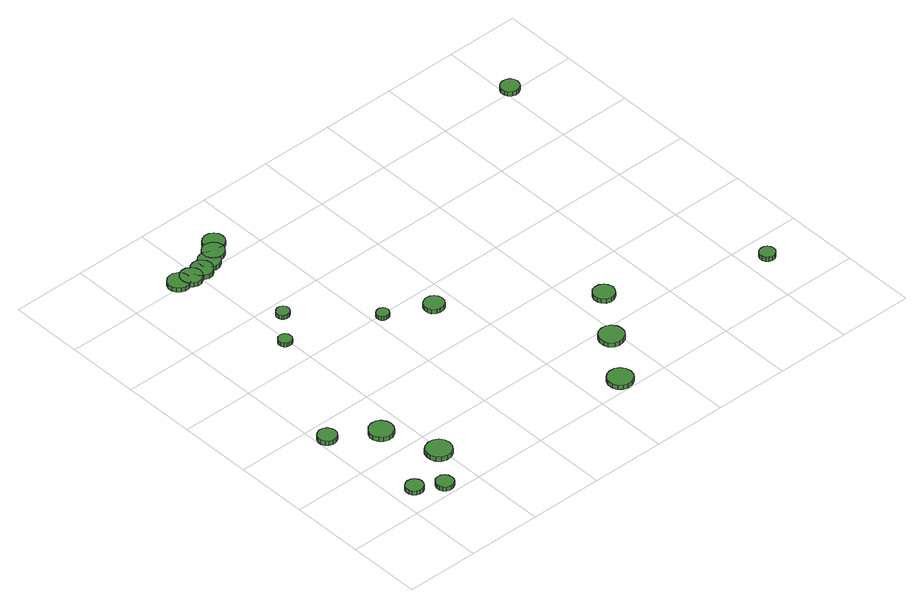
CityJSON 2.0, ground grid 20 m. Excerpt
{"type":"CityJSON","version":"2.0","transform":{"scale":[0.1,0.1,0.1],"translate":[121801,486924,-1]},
"CityObjects":{
"tree1":{"type":"SolitaryVegetationObject","attributes":{"function":"something"},"geometry":[{"type":"MultiSurface","lod":"1","boundaries":[[[0,1,2,3,4,5,6,7,8,9,10,11,12,13,14]],[[15,16,17,18,19,20,21,22,23,24,25,26,27,28,29]],[[0,29,28,1]],[[1,28,27,2]],[[2,27,26,3]],[[3,26,25,4]],[[4,25,24,5]],[[5,24,23,6]],[[6,23,22,7]],[[7,22,21,8]],[[8,21,20,9]],[[9,20,19,10]],[[10,19,18,11]],[[11,18,17,12]],[[12,17,16,13]],[[13,16,15,14]],[[14,15,29,0]]]}]},
"tree2":{"type":"SolitaryVegetationObject","attributes":{"function":"something"},"geometry":[{"type":"MultiSurface","lod":"1","boundaries":[[[30,31,32,33,34,35,36,37,38,39,40,41,42,43,44]],[[45,46,47,48,49,50,51,52,53,54,55,56,57,58,59]],[[30,59,58,31]],[[31,58,57,32]],[[32,57,56,33]],[[33,56,55,34]],[[34,55,54,35]],[[35,54,53,36]],[[36,53,52,37]],[[37,52,51,38]],[[38,51,50,39]],[[39,50,49,40]],[[40,49,48,41]],[[41,48,47,42]],[[42,47,46,43]],[[43,46,45,44]],[[44,45,59,30]]]}]},
"tree3":{"type":"SolitaryVegetationObject","attributes":{"function":"something"},"geometry":[{"type":"MultiSurface","lod":"1","boundaries":[[[60,61,62,63,64,65,66,67,68,69,70,71,72,73,74]],[[75,76,77,78,79,80,81,82,83,84,85,86,87,88,89]],[[60,89,88,61]],[[61,88,87,62]],[[62,87,86,63]],[[63,86,85,64]],[[64,85,84,65]],[[65,84,83,66]],[[66,83,82,67]],[[67,82,81,68]],[[68,81,80,69]],[[69,80,79,70]],[[70,79,78,71]],[[71,78,77,72]],[[72,77,76,73]],[[73,76,75,74]],[[74,75,89,60]]]}]},
"tree4":{"type":"SolitaryVegetationObject","attributes":{"function":"something"},"geometry":[{"type":"MultiSurface","lod":"1","boundaries":[[[90,91,92,93,94,95,96,97,98,99,100,101,102,103,104]],[[105,106,107,108,109,110,111,112,113,114,115,116,117,118,119]],[[90,119,118,91]],[[91,118,117,92]],[[92,117,116,93]],[[93,116,115,94]],[[94,115,114,95]],[[95,114,113,96]],[[96,113,112,97]],[[97,112,111,98]],[[98,111,110,99]],[[99,110,109,100]],[[100,109,108,101]],[[101,108,107,102]],[[102,107,106,103]],[[103,106,105,104]],[[104,105,119,90]]]}]},
"tree5":{"type":"SolitaryVegetationObject","attributes":{"function":"something"},"geometry":[{"type":"MultiSurface","lod":"1","boundaries":[[[120,121,122,123,124,125,126,127,128,129,130,131,132,133,134]],[[135,136,137,138,139,140,141,142,143,144,145,146,147,148,149]],[[120,149,148,121]],[[121,148,147,122]],[[122,147,146,123]],[[123,146,145,124]],[[124,145,144,125]],[[125,144,143,126]],[[126,143,142,127]],[[127,142,141,128]],[[128,141,140,129]],[[129,140,139,130]],[[130,139,138,131]],[[131,138,137,132]],[[132,137,136,133]],[[133,136,135,134]],[[134,135,149,120]]]}]},
"tree6":{"type":"SolitaryVegetationObject","attributes":{"function":"something"},"geometry":[{"type":"MultiSurface","lod":"1","boundaries":[[[150,151,152,153,154,155,156,157,158,159,160,161,162,163,164]],[[165,166,167,168,169,170,171,172,173,174,175,176,177,178,179]],[[150,179,178,151]],[[151,178,177,152]],[[152,177,176,153]],[[153,176,175,154]],[[154,175,174,155]],[[155,174,173,156]],[[156,173,172,157]],[[157,172,171,158]],[[158,171,170,159]],[[159,170,169,160]],[[160,169,168,161]],[[161,168,167,162]],[[162,167,166,163]],[[163,166,165,164]],[[164,165,179,150]]]}]},
"tree7":{"type":"SolitaryVegetationObject","attributes":{"function":"something"},"geometry":[{"type":"MultiSurface","lod":"1","boundaries":[[[180,181,182,183,184,185,186,187,188,189,190,191,192,193,194]],[[195,196,197,198,199,200,201,202,203,204,205,206,207,208,209]],[[180,209,208,181]],[[181,208,207,182]],[[182,207,206,183]],[[183,206,205,184]],[[184,205,204,185]],[[185,204,203,186]],[[186,203,202,187]],[[187,202,201,188]],[[188,201,200,189]],[[189,200,199,190]],[[190,199,198,191]],[[191,198,197,192]],[[192,197,196,193]],[[193,196,195,194]],[[194,195,209,180]]]}]},
"tree8":{"type":"SolitaryVegetationObject","attributes":{"function":"something"},"geometry":[{"type":"MultiSurface","lod":"1","boundaries":[[[210,211,212,213,214,215,216,217,218,219,220,221,222,223,224]],[[225,226,227,228,229,230,231,232,233,234,235,236,237,238,239]],[[210,239,238,211]],[[211,238,237,212]],[[212,237,236,213]],[[213,236,235,214]],[[214,235,234,215]],[[215,234,233,216]],[[216,233,232,217]],[[217,232,231,218]],[[218,231,230,219]],[[219,230,229,220]],[[220,229,228,221]],[[221,228,227,222]],[[222,227,226,223]],[[223,226,225,224]],[[224,225,239,210]]]}]},
"tree9":{"type":"SolitaryVegetationObject","attributes":{"function":"something"},"geometry":[{"type":"MultiSurface","lod":"1","boundaries":[[[240,241,242,243,244,245,246,247,248,249,250,251,252,253,254]],[[255,256,257,258,259,260,261,262,263,264,265,266,267,268,269]],[[240,269,268,241]],[[241,268,267,242]],[[242,267,266,243]],[[243,266,265,244]],[[244,265,264,245]],[[245,264,263,246]],[[246,263,262,247]],[[247,262,261,248]],[[248,261,260,249]],[[249,260,259,250]],[[250,259,258,251]],[[251,258,257,252]],[[252,257,256,253]],[[253,256,255,254]],[[254,255,269,240]]]}]},
"tree10":{"type":"SolitaryVegetationObject","attributes":{"function":"something"},"geometry":[{"type":"MultiSurface","lod":"1","boundaries":[[[270,271,272,273,274,275,276,277,278,279,280,281,282,283,284]],[[285,286,287,288,289,290,291,292,293,294,295,296,297,298,299]],[[270,299,298,271]],[[271,298,297,272]],[[272,297,296,273]],[[273,296,295,274]],[[274,295,294,275]],[[275,294,293,276]],[[276,293,292,277]],[[277,292,291,278]],[[278,291,290,279]],[[279,290,289,280]],[[280,289,288,281]],[[281,288,287,282]],[[282,287,286,283]],[[283,286,285,284]],[[284,285,299,270]]]}]},
"tree11":{"type":"SolitaryVegetationObject","attributes":{"function":"something"},"geometry":[{"type":"MultiSurface","lod":"1","boundaries":[[[300,301,302,303,304,305,306,307,308,309,310,311,312,313,314]],[[315,316,317,318,319,320,321,322,323,324,325,326,327,328,329]],[[300,329,328,301]],[[301,328,327,302]],[[302,327,326,303]],[[303,326,325,304]],[[304,325,324,305]],[[305,324,323,306]],[[306,323,322,307]],[[307,322,321,308]],[[308,321,320,309]],[[309,320,319,310]],[[310,319,318,311]],[[311,318,317,312]],[[312,317,316,313]],[[313,316,315,314]],[[314,315,329,300]]]}]},
"tree12":{"type":"SolitaryVegetationObject","attributes":{"function":"something"},"geometry":[{"type":"MultiSurface","lod":"1","boundaries":[[[330,331,332,333,334,335,336,337,338,339,340,341,342,343,344]],[[345,346,347,348,349,350,351,352,353,354,355,356,357,358,359]],[[330,359,358,331]],[[331,358,357,332]],[[332,357,356,333]],[[333,356,355,334]],[[334,355,354,335]],[[335,354,353,336]],[[336,353,352,337]],[[337,352,351,338]],[[338,351,350,339]],[[339,350,349,340]],[[340,349,348,341]],[[341,348,347,342]],[[342,347,346,343]],[[343,346,345,344]],[[344,345,359,330]]]}]},
"tree13":{"type":"SolitaryVegetationObject","attributes":{"function":"something"},"geometry":[{"type":"MultiSurface","lod":"1","boundaries":[[[360,361,362,363,364,365,366,367,368,369,370,371,372,373,374]],[[375,376,377,378,379,380,381,382,383,384,385,386,387,388,389]],[[360,389,388,361]],[[361,388,387,362]],[[362,387,386,363]],[[363,386,385,364]],[[364,385,384,365]],[[365,384,383,366]],[[366,383,382,367]],[[367,382,381,368]],[[368,381,380,369]],[[369,380,379,370]],[[370,379,378,371]],[[371,378,377,372]],[[372,377,376,373]],[[373,376,375,374]],[[374,375,389,360]]]}]},
"tree14":{"type":"SolitaryVegetationObject","attributes":{"function":"something"},"geometry":[{"type":"MultiSurface","lod":"1","boundaries":[[[390,391,392,393,394,395,396,397,398,399,400,401,402,403,404]],[[405,406,407,408,409,410,411,412,413,414,415,416,417,418,419]],[[390,419,418,391]],[[391,418,417,392]],[[392,417,416,393]],[[393,416,415,394]],[[394,415,414,395]],[[395,414,413,396]],[[396,413,412,397]],[[397,412,411,398]],[[398,411,410,399]],[[399,410,409,400]],[[400,409,408,401]],[[401,408,407,402]],[[402,407,406,403]],[[403,406,405,404]],[[404,405,419,390]]]}]},
"tree15":{"type":"SolitaryVegetationObject","attributes":{"function":"something"},"geometry":[{"type":"MultiSurface","lod":"1","boundaries":[[[420,421,422,423,424,425,426,427,428,429,430,431,432,433,434]],[[435,436,437,438,439,440,441,442,443,444,445,446,447,448,449]],[[420,449,448,421]],[[421,448,447,422]],[[422,447,446,423]],[[423,446,445,424]],[[424,445,444,425]],[[425,444,443,426]],[[426,443,442,427]],[[427,442,441,428]],[[428,441,440,429]],[[429,440,439,430]],[[430,439,438,431]],[[431,438,437,432]],[[432,437,436,433]],[[433,436,435,434]],[[434,435,449,420]]]}]},
"tree16":{"type":"SolitaryVegetationObject","attributes":{"function":"something"},"geometry":[{"type":"MultiSurface","lod":"1","boundaries":[[[450,451,452,453,454,455,456,457,458,459,460,461,462,463,464]],[[465,466,467,468,469,470,471,472,473,474,475,476,477,478,479]],[[450,479,478,451]],[[451,478,477,452]],[[452,477,476,453]],[[453,476,475,454]],[[454,475,474,455]],[[455,474,473,456]],[[456,473,472,457]],[[457,472,471,458]],[[458,471,470,459]],[[459,470,469,460]],[[460,469,468,461]],[[461,468,467,462]],[[462,467,466,463]],[[463,466,465,464]],[[464,465,479,450]]]}]},
"tree17":{"type":"SolitaryVegetationObject","attributes":{"function":"something"},"geometry":[{"type":"MultiSurface","lod":"1","boundaries":[[[480,481,482,483,484,485,486,487,488,489,490,491,492,493,494]],[[495,496,497,498,499,500,501,502,503,504,505,506,507,508,509]],[[480,509,508,481]],[[481,508,507,482]],[[482,507,506,483]],[[483,506,505,484]],[[484,505,504,485]],[[485,504,503,486]],[[486,503,502,487]],[[487,502,501,488]],[[488,501,500,489]],[[489,500,499,490]],[[490,499,498,491]],[[491,498,497,492]],[[492,497,496,493]],[[493,496,495,494]],[[494,495,509,480]]]}]},
"tree18":{"type":"SolitaryVegetationObject","attributes":{"function":"something"},"geometry":[{"type":"MultiSurface","lod":"1","boundaries":[[[510,511,512,513,514,515,516,517,518,519,520,521,522,523,524]],[[525,526,527,528,529,530,531,532,533,534,535,536,537,538,539]],[[510,539,538,511]],[[511,538,537,512]],[[512,537,536,513]],[[513,536,535,514]],[[514,535,534,515]],[[515,534,533,516]],[[516,533,532,517]],[[517,532,531,518]],[[518,531,530,519]],[[519,530,529,520]],[[520,529,528,521]],[[521,528,527,522]],[[522,527,526,523]],[[523,526,525,524]],[[524,525,539,510]]]}]},
"tree19":{"type":"SolitaryVegetationObject","attributes":{"function":"something"},"geometry":[{"type":"MultiSurface","lod":"1","boundaries":[[[540,541,542,543,544,545,546,547,548,549,550,551,552,553,554]],[[555,556,557,558,559,560,561,562,563,564,565,566,567,568,569]],[[540,569,568,541]],[[541,568,567,542]],[[542,567,566,543]],[[543,566,565,544]],[[544,565,564,545]],[[545,564,563,546]],[[546,563,562,547]],[[547,562,561,548]],[[548,561,560,549]],[[549,560,559,550]],[[550,559,558,551]],[[551,558,557,552]],[[552,557,556,553]],[[553,556,555,554]],[[554,555,569,540]]]}]},
"tree20":{"type":"SolitaryVegetationObject","attributes":{"function":"something"},"geometry":[{"type":"MultiSurface","lod":"1","boundaries":[[[570,571,572,573,574,575,576,577,578,579,580,581,582,583,584]],[[585,586,587,588,589,590,591,592,593,594,595,596,597,598,599]],[[570,599,598,571]],[[571,598,597,572]],[[572,597,596,573]],[[573,596,595,574]],[[574,595,594,575]],[[575,594,593,576]],[[576,593,592,577]],[[577,592,591,578]],[[578,591,590,579]],[[579,590,589,580]],[[580,589,588,581]],[[581,588,587,582]],[[582,587,586,583]],[[583,586,585,584]],[[584,585,599,570]]]}]}
},
"vertices":[
[80,72,22],[78,81,22],[72,89,22],[64,94,22],[54,95,22],[45,92,22],[37,85,22],[33,77,22],[33,67,22],[37,58,22],[45,51,22],[54,48,22],[64,49,22],[72,54,22],[78,62,22],[78,62,10],[72,54,10],[64,49,10],[54,48,10],[45,51,10],[37,58,10],[33,67,10],[33,77,10],[37,85,10],[45,92,10],[54,95,10],[64,94,10],[72,89,10],[78,81,10],[80,72,10],
[144,34,21],[142,44,21],[137,52,21],[128,57,21],[118,58,21],[109,55,21],[102,48,21],[98,39,21],[98,30,21],[102,21,21],[109,14,21],[118,11,21],[128,12,21],[137,17,21],[142,25,21],[142,25,9],[137,17,9],[128,12,9],[118,11,9],[109,14,9],[102,21,9],[98,30,9],[98,39,9],[102,48,9],[109,55,9],[118,58,9],[128,57,9],[137,52,9],[142,44,9],[144,34,9],
[52,350,22],[50,360,22],[44,369,22],[35,374,22],[24,375,22],[14,372,22],[7,365,22],[2,355,22],[2,345,22],[7,335,22],[14,328,22],[24,325,22],[35,326,22],[44,331,22],[50,340,22],[50,340,9],[44,331,9],[35,326,9],[24,325,9],[14,328,9],[7,335,9],[2,345,9],[2,355,9],[7,365,9],[14,372,9],[24,375,9],[35,374,9],[44,369,9],[50,360,9],[52,350,9],
[163,273,29],[160,285,29],[153,296,29],[141,303,29],[128,304,29],[115,300,29],[106,291,29],[100,279,29],[100,266,29],[106,254,29],[115,245,29],[128,241,29],[141,242,29],[153,249,29],[160,260,29],[160,260,16],[153,249,16],[141,242,16],[128,241,16],[115,245,16],[106,254,16],[100,266,16],[100,279,16],[106,291,16],[115,300,16],[128,304,16],[141,303,16],[153,296,16],[160,285,16],[163,273,16],
[221,129,27],[218,142,27],[210,154,27],[197,161,27],[183,162,27],[170,158,27],[159,149,27],[154,136,27],[154,122,27],[159,109,27],[170,99,27],[183,95,27],[197,96,27],[210,103,27],[218,115,27],[218,115,14],[210,103,14],[197,96,14],[183,95,14],[170,99,14],[159,109,14],[154,122,14],[154,136,14],[159,149,14],[170,158,14],[183,162,14],[197,161,14],[210,154,14],[218,142,14],[221,129,14],
[209,680,22],[208,688,22],[203,694,22],[197,698,22],[189,698,22],[182,696,22],[177,691,22],[174,684,22],[174,677,22],[177,670,22],[182,665,22],[189,663,22],[197,663,22],[203,667,22],[208,673,22],[208,673,10],[203,667,10],[197,663,10],[189,663,10],[182,665,10],[177,670,10],[174,677,10],[174,684,10],[177,691,10],[182,696,10],[189,698,10],[197,698,10],[203,694,10],[208,688,10],[209,680,10],
[173,1008,25],[171,1020,25],[164,1030,25],[153,1036,25],[141,1037,25],[130,1033,25],[121,1025,25],[116,1014,25],[116,1002,25],[121,991,25],[130,983,25],[141,979,25],[153,980,25],[164,986,25],[171,996,25],[171,996,12],[164,986,12],[153,980,12],[141,979,12],[130,983,12],[121,991,12],[116,1002,12],[116,1014,12],[121,1025,12],[130,1033,12],[141,1037,12],[153,1036,12],[164,1030,12],[171,1020,12],[173,1008,12],
[208,1001,26],[205,1013,26],[198,1023,26],[187,1029,26],[175,1030,26],[164,1026,26],[155,1018,26],[150,1007,26],[150,995,26],[155,984,26],[164,976,26],[175,972,26],[187,973,26],[198,979,26],[205,989,26],[205,989,13],[198,979,13],[187,973,13],[175,972,13],[164,976,13],[155,984,13],[150,995,13],[150,1007,13],[155,1018,13],[164,1026,13],[175,1030,13],[187,1029,13],[198,1023,13],[205,1013,13],[208,1001,13],
[272,758,24],[271,765,24],[266,771,24],[260,775,24],[253,776,24],[245,773,24],[240,768,24],[237,762,24],[237,754,24],[240,747,24],[245,742,24],[253,740,24],[260,741,24],[266,745,24],[271,751,24],[271,751,12],[266,745,12],[260,741,12],[253,740,12],[245,742,12],[240,747,12],[237,754,12],[237,762,12],[240,768,12],[245,773,12],[253,776,12],[260,775,12],[266,771,12],[271,765,12],[272,758,12],
[245,1004,26],[242,1016,26],[235,1026,26],[225,1032,26],[213,1033,26],[201,1029,26],[192,1021,26],[187,1010,26],[187,998,26],[192,987,26],[201,979,26],[213,975,26],[225,976,26],[235,982,26],[242,992,26],[242,992,13],[235,982,13],[225,976,13],[213,975,13],[201,979,13],[192,987,13],[187,998,13],[187,1010,13],[192,1021,13],[201,1029,13],[213,1033,13],[225,1032,13],[235,1026,13],[242,1016,13],[245,1004,13],
[278,1015,26],[276,1027,26],[269,1037,26],[258,1043,26],[246,1044,26],[235,1040,26],[226,1032,26],[221,1021,26],[221,1009,26],[226,998,26],[235,990,26],[246,986,26],[258,987,26],[269,993,26],[276,1003,26],[276,1003,14],[269,993,14],[258,987,14],[246,986,14],[235,990,14],[226,998,14],[221,1009,14],[221,1021,14],[226,1032,14],[235,1040,14],[246,1044,14],[258,1043,14],[269,1037,14],[276,1027,14],[278,1015,14],
[431,578,42],[429,585,42],[425,590,42],[419,594,42],[412,594,42],[406,592,42],[400,588,42],[398,581,42],[398,574,42],[400,568,42],[406,563,42],[412,561,42],[419,562,42],[425,565,42],[429,571,42],[429,571,30],[425,565,30],[419,562,30],[412,561,30],[406,563,30],[400,568,30],[398,574,30],[398,581,30],[400,588,30],[406,592,30],[412,594,30],[419,594,30],[425,590,30],[429,585,30],[431,578,30],
[309,1034,27],[306,1046,27],[299,1055,27],[288,1061,27],[276,1063,27],[265,1059,27],[256,1051,27],[251,1040,27],[251,1028,27],[256,1017,27],[265,1009,27],[276,1005,27],[288,1006,27],[299,1012,27],[306,1022,27],[306,1022,14],[299,1012,14],[288,1006,14],[276,1005,14],[265,1009,14],[256,1017,14],[251,1028,14],[251,1040,14],[256,1051,14],[265,1059,14],[276,1063,14],[288,1061,14],[299,1055,14],[306,1046,14],[309,1034,14],
[333,1059,26],[331,1071,26],[324,1081,26],[313,1087,26],[301,1088,26],[290,1084,26],[281,1076,26],[276,1065,26],[276,1053,26],[281,1042,26],[290,1034,26],[301,1030,26],[313,1031,26],[324,1038,26],[331,1047,26],[331,1047,14],[324,1038,14],[313,1031,14],[301,1030,14],[290,1034,14],[281,1042,14],[276,1053,14],[276,1065,14],[281,1076,14],[290,1084,14],[301,1088,14],[313,1087,14],[324,1081,14],[331,1071,14],[333,1059,14],
[561,528,34],[559,539,34],[553,548,34],[543,553,34],[532,554,34],[522,551,34],[513,544,34],[509,533,34],[509,522,34],[513,512,34],[522,505,34],[532,502,34],[543,503,34],[553,508,34],[559,517,34],[559,517,21],[553,508,21],[543,503,21],[532,502,21],[522,505,21],[513,512,21],[509,522,21],[509,533,21],[513,544,21],[522,551,21],[532,554,21],[543,553,21],[553,548,21],[559,539,21],[561,528,21],
[722,34,24],[719,48,24],[711,59,24],[699,66,24],[685,67,24],[672,63,24],[662,54,24],[656,41,24],[656,27,24],[662,14,24],[672,5,24],[685,1,24],[699,2,24],[711,9,24],[719,20,24],[719,20,12],[711,9,12],[699,2,12],[685,1,12],[672,5,12],[662,14,12],[656,27,12],[656,41,12],[662,54,12],[672,63,12],[685,67,12],[699,66,12],[711,59,12],[719,48,12],[722,34,12],
[807,159,30],[805,173,30],[796,184,30],[784,191,30],[771,192,30],[758,188,30],[747,179,30],[742,166,30],[742,152,30],[747,140,30],[758,130,30],[771,126,30],[784,128,30],[796,134,30],[805,146,30],[805,146,17],[796,134,17],[784,128,17],[771,126,17],[758,130,17],[747,140,17],[742,152,17],[742,166,17],[747,179,17],[758,188,17],[771,192,17],[784,191,17],[796,184,17],[805,173,17],[807,159,17],
[890,282,36],[887,294,36],[880,303,36],[870,309,36],[859,310,36],[847,307,36],[839,299,36],[834,288,36],[834,276,36],[839,266,36],[847,258,36],[859,254,36],[870,255,36],[880,261,36],[887,271,36],[887,271,23],[880,261,23],[870,255,23],[859,254,23],[847,258,23],[839,266,23],[834,276,23],[834,288,23],[839,299,23],[847,307,23],[859,310,23],[870,309,23],[880,303,23],[887,294,23],[890,282,23],
[1273,129,34],[1271,138,34],[1266,145,34],[1259,149,34],[1250,150,34],[1242,147,34],[1235,142,34],[1232,134,34],[1232,125,34],[1235,117,34],[1242,111,34],[1250,108,34],[1259,109,34],[1266,114,34],[1271,121,34],[1271,121,21],[1266,114,21],[1259,109,21],[1250,108,21],[1242,111,21],[1235,117,21],[1232,125,21],[1232,134,21],[1235,142,21],[1242,147,21],[1250,150,21],[1259,149,21],[1266,145,21],[1271,138,21],[1273,129,21],
[1241,1006,25],[1239,1016,25],[1233,1025,25],[1224,1030,25],[1214,1031,25],[1204,1028,25],[1196,1021,25],[1192,1011,25],[1192,1001,25],[1196,992,25],[1204,985,25],[1214,982,25],[1224,983,25],[1233,988,25],[1239,996,25],[1239,996,12],[1233,988,12],[1224,983,12],[1214,982,12],[1204,985,12],[1196,992,12],[1192,1001,12],[1192,1011,12],[1196,1021,12],[1204,1028,12],[1214,1031,12],[1224,1030,12],[1233,1025,12],[1239,1016,12],[1241,1006,12]
]}
